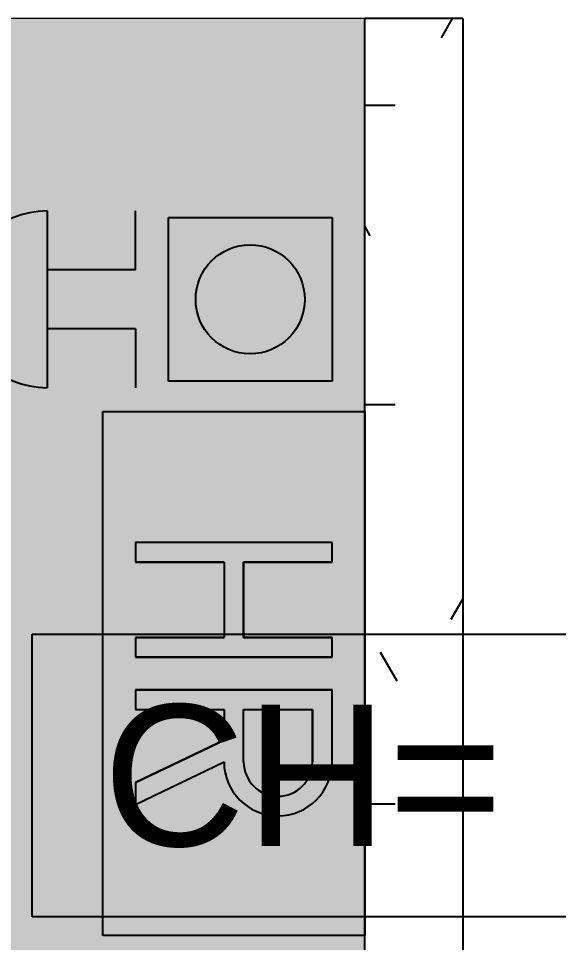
# Model space of a CAD drawing. Header units: millimetres. Extents: x -92759 to 184353, y -15225 to 86714.
# Drawn here: x 74672 to 75497, y 73350 to 74761 of the extents above; entities that cross this region are included whole.
import ezdxf

# ---------------------------------------------------------------- set-up
doc = ezdxf.new("R2010")
doc.units = ezdxf.units.MM
for name, color, linetype in [('0-1', 9, 'Continuous'), ('A-_WALL----_H-1', 9, 'Continuous'), ('A-_WALLPRTN_E', 8, 'Continuous'), ('A-PATT-CONC', 8, 'Continuous'), ('HF Text', 7, 'Continuous')]:
    doc.layers.add(name, color=color, linetype=linetype)
for name, color, linetype, true_color in [('A-_DETA----_ED-2', 1, 'Continuous', 0xff0000), ('E-_FIREALAM_E-1', 1, 'Continuous', 0xff0000), ('M-_EQPT----_E-1', 1, 'Continuous', 0xff0000)]:
    doc.layers.add(name, color=color, linetype=linetype, true_color=true_color)
doc.layers.add('HFI 9MM FPB', color=94, linetype='Continuous', lineweight=5)
doc.styles.add('Arial_4', font='arial.ttf', dxfattribs={"height": 1.8})

# ---------------------------------------------------------------- blocks, each defined once
blk = doc.blocks.new('IDA - Fire Alarm Bell - IDA - Fire Alarm Bell-7685590-BLK8_RHH_2ND STOREY PLAN')
at = {"layer": 'A-_DETA----_ED-2'}
for p, q in [((-45, -350), (-135, -350)), ((-45, -350), (-45, -485)), ((45, -350), (135, -350)), ((45, -350), (45, -485)), ((-135, -485), (135, -485))]:
    blk.add_line(p, q, dxfattribs=at)
blk.add_arc((0, -485), 135, 180, 360, dxfattribs=at)
blk = doc.blocks.new('IDA - Manual Call Point - IDA - Manual Call Point-7685591-BLK8_RHH_2ND STOREY PLAN')
at = {"layer": 'A-_DETA----_ED-2'}
for p, q in [((-125, -300), (-125, -50)), ((-125, -50), (125, -50)), ((125, -50), (125, -300)), ((125, -300), (-125, -300))]:
    blk.add_line(p, q, dxfattribs=at)
blk.add_circle((0, -175), 83.3, dxfattribs=at)
blk = doc.blocks.new('IDA - Hosereel - Scaled1 - HR 2-8812610-BLK8_RHH_2ND STOREY PLAN')
at = {"layer": 'A-_DETA----_ED-2'}
blk.add_hatch(color=256, dxfattribs=at).paths.add_polyline_path([(-25, -50), (-55, -50), (-55, -185), (-170, -185), (-170, -50), (-200, -50), (-200, -350), (-170, -350), (-170, -215), (-55, -215), (-55, -350), (-25, -350), (-25, -172.2)])
h = blk.add_hatch(color=256, dxfattribs=at)
h.paths.add_polyline_path([(217.5, -132.5), (214.7, -111.1), (206.4, -91.2), (193.3, -74.2), (176.3, -61.1), (156.4, -52.8), (135, -50), (25, -50), (25, -350), (55, -350), (55, -215), (101.7, -215), (166.7, -350), (200, -350), (135, -215), (156.4, -212.2), (176.3, -203.9), (193.3, -190.8), (207.1, -172.2), (214.7, -153.9)])
h.paths.add_polyline_path([(187.5, -132.5), (185.7, -146.1), (180.5, -158.7), (168.7, -172.2), (161.3, -178), (148.6, -183.2), (135, -185), (55, -185), (55, -80), (135, -80), (148.6, -81.8), (161.3, -87), (172.1, -95.4), (180.5, -106.2), (185.7, -118.9)])
for p, q in [((-400, -400), (-400, 0)), ((-400, 0), (400, 0)), ((400, 0), (400, -400)), ((-170, -50), (-200, -50)), ((-200, -50), (-200, -350)), ((-170, -50), (-200, -50)), ((-200, -50), (-200, -350)), ((-170, -50), (-170, -185)), ((-170, -185), (-170, -50)), ((-25, -50), (-55, -50)), ((-55, -185), (-55, -50)), ((-25, -50), (-55, -50)), ((-55, -50), (-55, -185)), ((-25, -50), (-25, -350)), ((-25, -350), (-25, -50)), ((25, -350), (25, -50)), ((135, -50), (25, -50)), ((135, -50), (25, -50)), ((25, -50), (25, -350)), ((55, -185), (55, -80)), ((135, -80), (55, -80)), ((55, -185), (55, -80)), ((55, -80), (135, -80)), ((-170, -185), (-55, -185)), ((-55, -185), (-170, -185)), ((135, -185), (55, -185)), ((135, -185), (55, -185)), ((-170, -215), (-55, -215)), ((-170, -215), (-170, -350)), ((-170, -350), (-170, -215)), ((-170, -215), (-55, -215)), ((-55, -350), (-55, -215)), ((-55, -215), (-55, -350)), ((55, -350), (55, -215)), ((55, -215), (101.7, -215)), ((55, -350), (55, -215)), ((55, -215), (101.7, -215)), ((166.7, -350), (101.7, -215)), ((101.7, -215), (166.7, -350)), ((200, -350), (135, -215)), ((200, -350), (135, -215)), ((-200, -350), (-170, -350)), ((-200, -350), (-170, -350)), ((-55, -350), (-25, -350)), ((-55, -350), (-25, -350)), ((25, -350), (55, -350)), ((25, -350), (55, -350)), ((166.7, -350), (200, -350)), ((166.7, -350), (200, -350)), ((400, -400), (-400, -400))]:
    blk.add_line(p, q, dxfattribs=at)
for radius in [82.5, 82.5, 52.5, 52.5]:
    blk.add_arc((135, -132.5), radius, 270, 90, dxfattribs=at)
blk = doc.blocks.new('A$C3019c3af')
at = {"layer": 'A-_WALL----_H-1'}
h = blk.add_hatch(dxfattribs=at)
h.set_pattern_fill('FP_8', color=256, style=0, pattern_type=2)
h.set_pattern_definition([(0, (-11670.95, 40338.29), (609.6, 152.4), [50.292, -406.908, 50.292, -406.908, -2438.4]), (0, (-11670.95, 40338.29), (609.6, 152.4), [-914.4, 50.292, -864.108, 50.292, -406.908, -1066.8]), (0, (-11670.95, 40338.29), (609.6, 152.4), [-2286, 50.292, -254.508, 50.292, -711.708]), (120, (-11442.35, 40414.49), (-436.7823, 451.729), [50.292, -406.908, 50.292, -406.908, -2438.4]), (120, (-11442.35, 40414.49), (-436.7823, 451.729), [-914.4, 50.292, -864.108, 50.292, -406.908, -1066.8]), (120, (-11442.35, 40414.49), (-436.7823, 451.729), [-2286, 50.292, -254.508, 50.292, -711.708]), (240, (-11366.15, 40719.29), (-172.818, -604.129), [50.292, -406.908, 50.292, -406.908, -2438.4]), (240, (-11366.15, 40719.29), (-172.818, -604.129), [-914.4, 50.292, -864.108, 50.292, -406.908, -1066.8]), (240, (-11366.15, 40719.29), (-172.818, -604.129), [-2286, 50.292, -254.508, 50.292, -711.708])])
h.paths.add_polyline_path([(-7350, 39850), (-7350, 42019.6), (-7500, 42019.6), (-7500, 39850)])
at = {"layer": 'A-_WALLPRTN_E'}
for p, q in [((-7500, 39700), (-7500, 42019.6)), ((-7350, 42019.6), (-7500, 42019.6)), ((-7350, 42019.6), (-7350, 39850))]:
    blk.add_line(p, q, dxfattribs=at)
at = {"layer": 'E-_FIREALAM_E-1', "rotation": 270.0000000000001}
for name in ['IDA - Fire Alarm Bell - IDA - Fire Alarm Bell-7685590-BLK8_RHH_2ND STOREY PLAN', 'IDA - Manual Call Point - IDA - Manual Call Point-7685591-BLK8_RHH_2ND STOREY PLAN']:
    blk.add_blockref(name, (-7500, 41590.9), dxfattribs=at)
at = {"layer": 'M-_EQPT----_E-1', "rotation": 269.9999999999985}
blk.add_blockref('IDA - Hosereel - Scaled1 - HR 2-8812610-BLK8_RHH_2ND STOREY PLAN', (-7500, 41019.6), dxfattribs=at)
blk = doc.blocks.new('RCP_B8L2')
at = {"layer": 'HFI 9MM FPB'}
h = blk.add_hatch(dxfattribs=at)
h.set_pattern_fill('ANSI33', color=256, scale=50)
h.set_pattern_definition([(45, (-381589.02, -647239), (-224.5064, 224.5064), []), (45, (-381364.5, -647239), (-224.5064, 224.5064), [158.75, -79.375])])
h.paths.add_polyline_path([(-397818.1, -145727.3), (-400118.1, -145727.3), (-400118.1, -175677.3), (-397818.1, -175677.3), (-397818.1, -149677.3), (-369818.1, -149677.3), (-369818.1, -175677.3), (-400118.1, -175677.3), (-400118.1, -180477.3), (-377418.1, -180477.3), (-377418.1, -194177.3), (-377868.1, -194177.3), (-377868.1, -197377.3), (-373818.1, -197377.3), (-373818.1, -196977.3), (-373218.1, -196977.3), (-373218.1, -197377.3), (-372328.1, -197377.3), (-372328.1, -187777.3), (-373518.1, -187777.3), (-373518.1, -183977.3), (-369718.1, -183977.3), (-369718.1, -184377.3), (-367302.1, -184377.3), (-367302.1, -183227.3), (-367418.1, -183227.3), (-367418.1, -174577.3), (-365018.1, -174577.3), (-365018.1, -174045.3), (-364918.1, -174045.3), (-364918.1, -173009.3), (-365018.1, -173009.3), (-365018.1, -172877.3), (-367418.1, -172877.3), (-367418.1, -161227.3), (-365818.1, -161227.3), (-365818.1, -161927.3), (-362518.1, -161927.3), (-362518.1, -160193), (-362518.1, -159277.3), (-362718.1, -159277.3), (-362718.1, -157677.3), (-364168.1, -157677.3), (-364168.1, -158127.3), (-364455.6, -158127.3), (-365318.1, -158127.3), (-365318.1, -158827.3), (-366818.1, -158827.3), (-366818.1, -159277.3), (-367418.1, -159277.3), (-367418.1, -145307.3), (-369018.1, -145307.3), (-369018.1, -145557.3), (-369818.1, -145557.3), (-369818.1, -147877.3), (-377418.1, -147877.3), (-377418.1, -145557.7), (-379668.1, -145557.7), (-379668.1, -147877.3), (-394868.1, -147877.3), (-394868.1, -146527.3), (-397818.1, -146527.3)])
h.paths.add_polyline_path([(-399868.1, -146002.3), (-398068.1, -146002.3), (-398068.1, -175402.3), (-399868.1, -175402.3)], flags=16)
h.paths.add_polyline_path([(-379218.1, -147877.3), (-379218.1, -146077.3), (-378018.1, -146077.3), (-378018.1, -147877.3), (-369818.1, -147877.3), (-369818.1, -149677.3), (-397818.1, -149677.3), (-397818.1, -147877.3), (-397818.1, -146677.3), (-396618.1, -146677.3), (-395418.1, -146677.3), (-395418.1, -147877.3)], flags=16)
h.paths.add_polyline_path([(-369518.1, -175677.3), (-367718.1, -175677.3), (-367718.1, -145677.3), (-369518.1, -145677.3)], flags=16)
h.paths.add_polyline_path([(-366468.1, -159177.3), (-366468.1, -160977.3), (-365268.1, -160977.3), (-365268.1, -161577.3), (-362868.1, -161577.3), (-362868.1, -159177.3)], flags=16)
h.paths.add_polyline_path([(-376718.1, -196977.3), (-373718.1, -196977.3), (-373718.1, -187977.3), (-373718.1, -187977.3), (-373718.1, -183777.3), (-367718.1, -183777.3), (-367718.1, -175977.3), (-399518.1, -175977.3), (-399518.1, -180177.3), (-376718.1, -180177.3)], flags=16)
blk.add_lwpolyline([(-367418.1, -159277.3), (-367418.1, -145307.3), (-369018.1, -145307.3), (-369018.1, -145557.3), (-369818.1, -145557.3), (-369818.1, -147877.3), (-377418.1, -147877.3), (-377418.1, -145557.7), (-379668.1, -145557.7), (-379668.1, -147877.3), (-394868.1, -147877.3)], dxfattribs=at)
at = {"layer": 'HF Text', "insert": (-377818.1, -146605.4), "char_height": 215.85, "width": 1353.585, "attachment_point": 1, "style": 'Arial_4', "bg_fill": 16, "box_fill_scale": 1.5, "bg_fill_color": 256, "bg_fill_transparency": 0}
blk.add_mtext('CH= 2800', dxfattribs=at)

msp = doc.modelspace()

# ---------------------------------------------------------------- block references
at = {"layer": '0-1'}
msp.add_blockref('A$C3019c3af', (82701.1, 32741.2), dxfattribs=at)
at = {"layer": 'A-PATT-CONC'}
msp.add_blockref('RCP_B8L2', (452619.1, 220318.5), dxfattribs=at)

doc.saveas('drawing.dxf')
